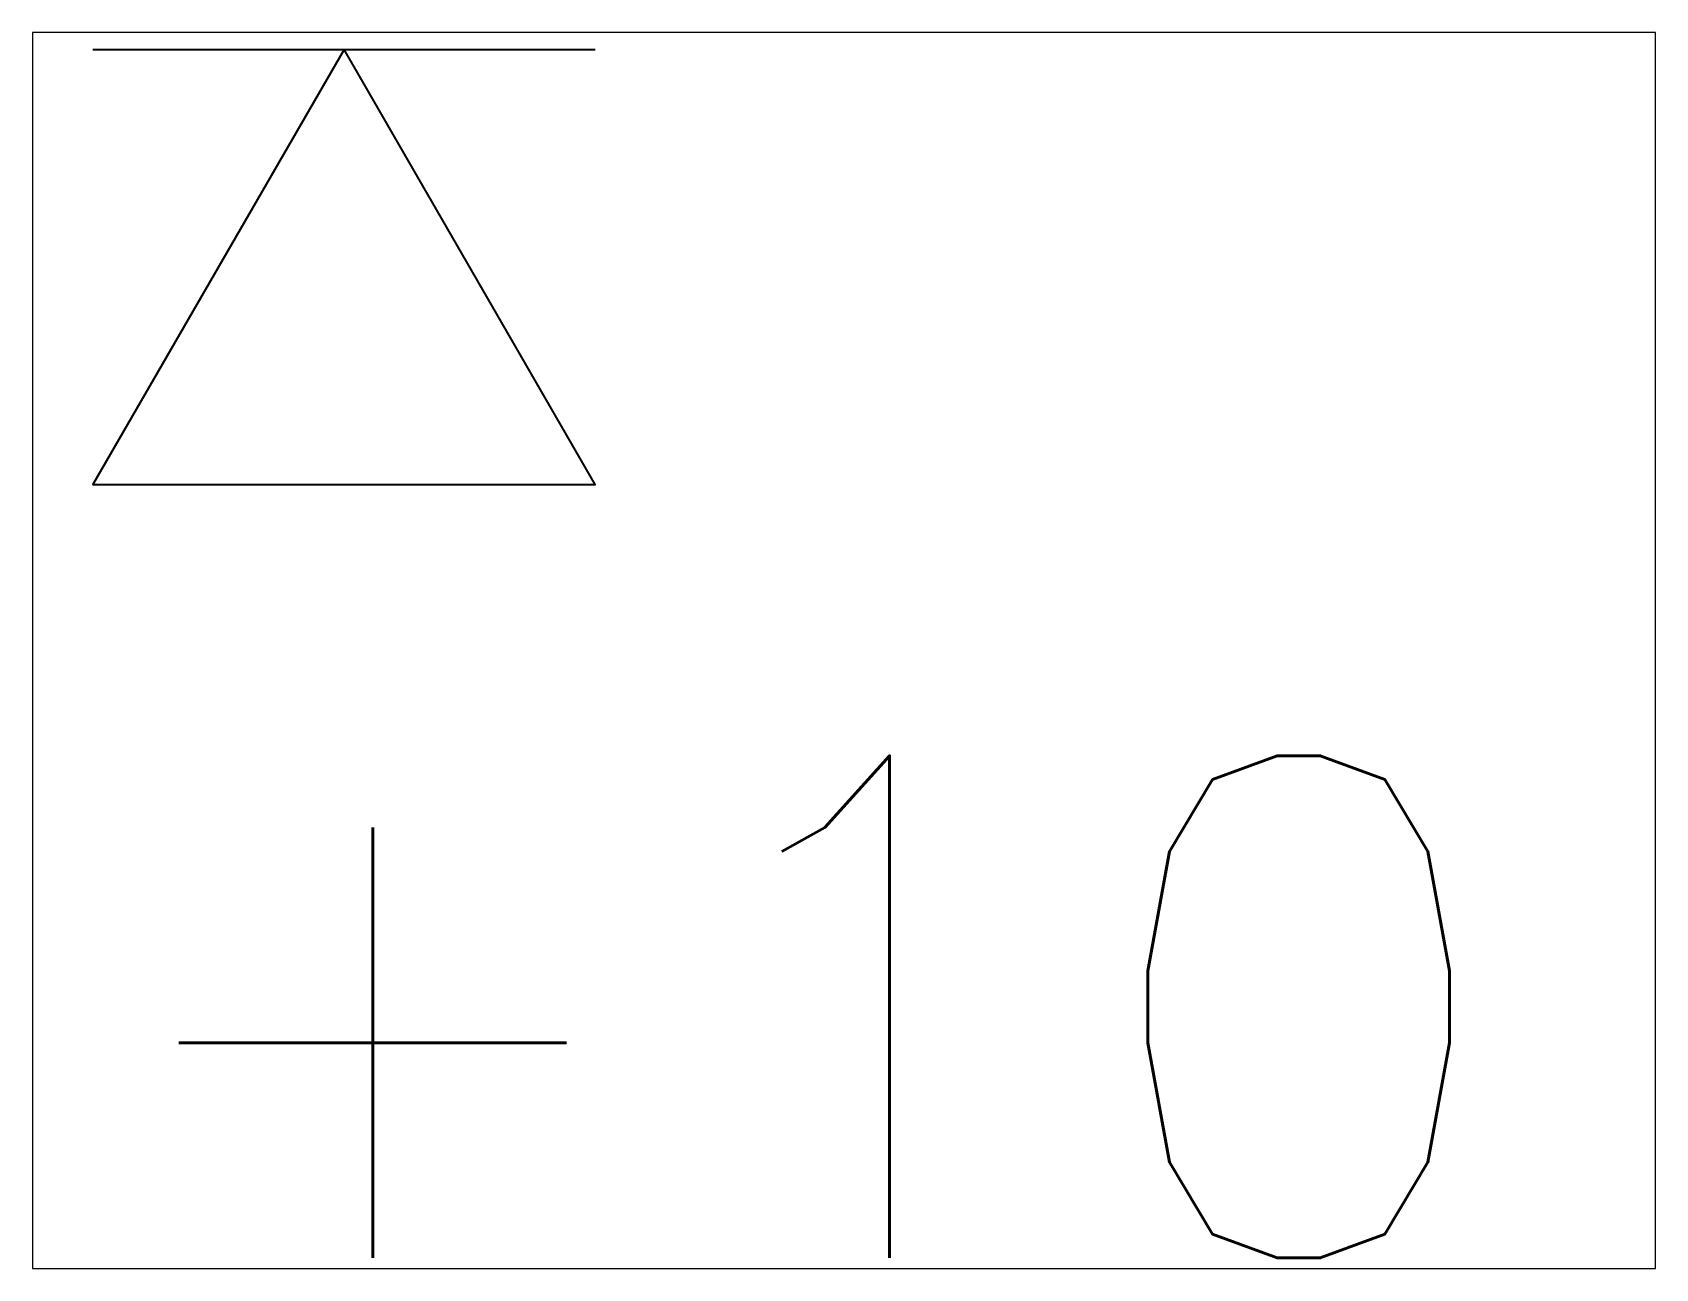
# Paper-space layout 'Layout1' of a CAD drawing. Header units: millimetres. Extents: x 1.05 to 9.45, y 0.8 to 7.2.
# The model-space entities are those that its viewports show. They can reach past a viewport. Long polylines and large blocks are cut down to what shows.
import ezdxf
from ezdxf.enums import TextEntityAlignment as Align

# ---------------------------------------------------------------- set-up
doc = ezdxf.new("R2010")
doc.units = ezdxf.units.MM
doc.header["$MEASUREMENT"] = 0
doc.styles.add('Romans', font='romans.shx')

# ---------------------------------------------------------------- blocks, each defined once
blk = doc.blocks.new('Anno_Elevation_Label_8')
at = {"color": 0, "linetype": 'ByBlock'}
blk.add_line((-0.5, 0), (0.5, 0), dxfattribs=at)
blk.add_lwpolyline([(0, 0), (-0.5, -0.866), (0.5, -0.866)], close=True, dxfattribs=at)
at = {"color": 0, "linetype": 'ByBlock', "style": 'Romans'}
blk.add_attdef('PREFIX', text='', height=1, dxfattribs=at).set_placement((-0.9709, -2.4058), align=Align.RIGHT)
for tag, p in [('ELEVATION', (-0.5, -2.4058)), ('SUFFIX', (-0.5, -3.8106))]:
    blk.add_attdef(tag, p, '', height=1, dxfattribs=at)

msp = doc.modelspace()

# ---------------------------------------------------------------- block references
msp.add_blockref('Anno_Elevation_Label_8', (0, 0.866)).add_auto_attribs({'ELEVATION': '+10'})

psp = doc.layouts.get("Layout1")

# ---------------------------------------------------------------- viewports
at = {"layer": '0'}
psp.add_viewport(center=(5.25, 4), size=(8.4, 6.4), view_center_point=(0.995, -0.3304), view_height=2.461126, dxfattribs=at)

doc.saveas('drawing.dxf')
